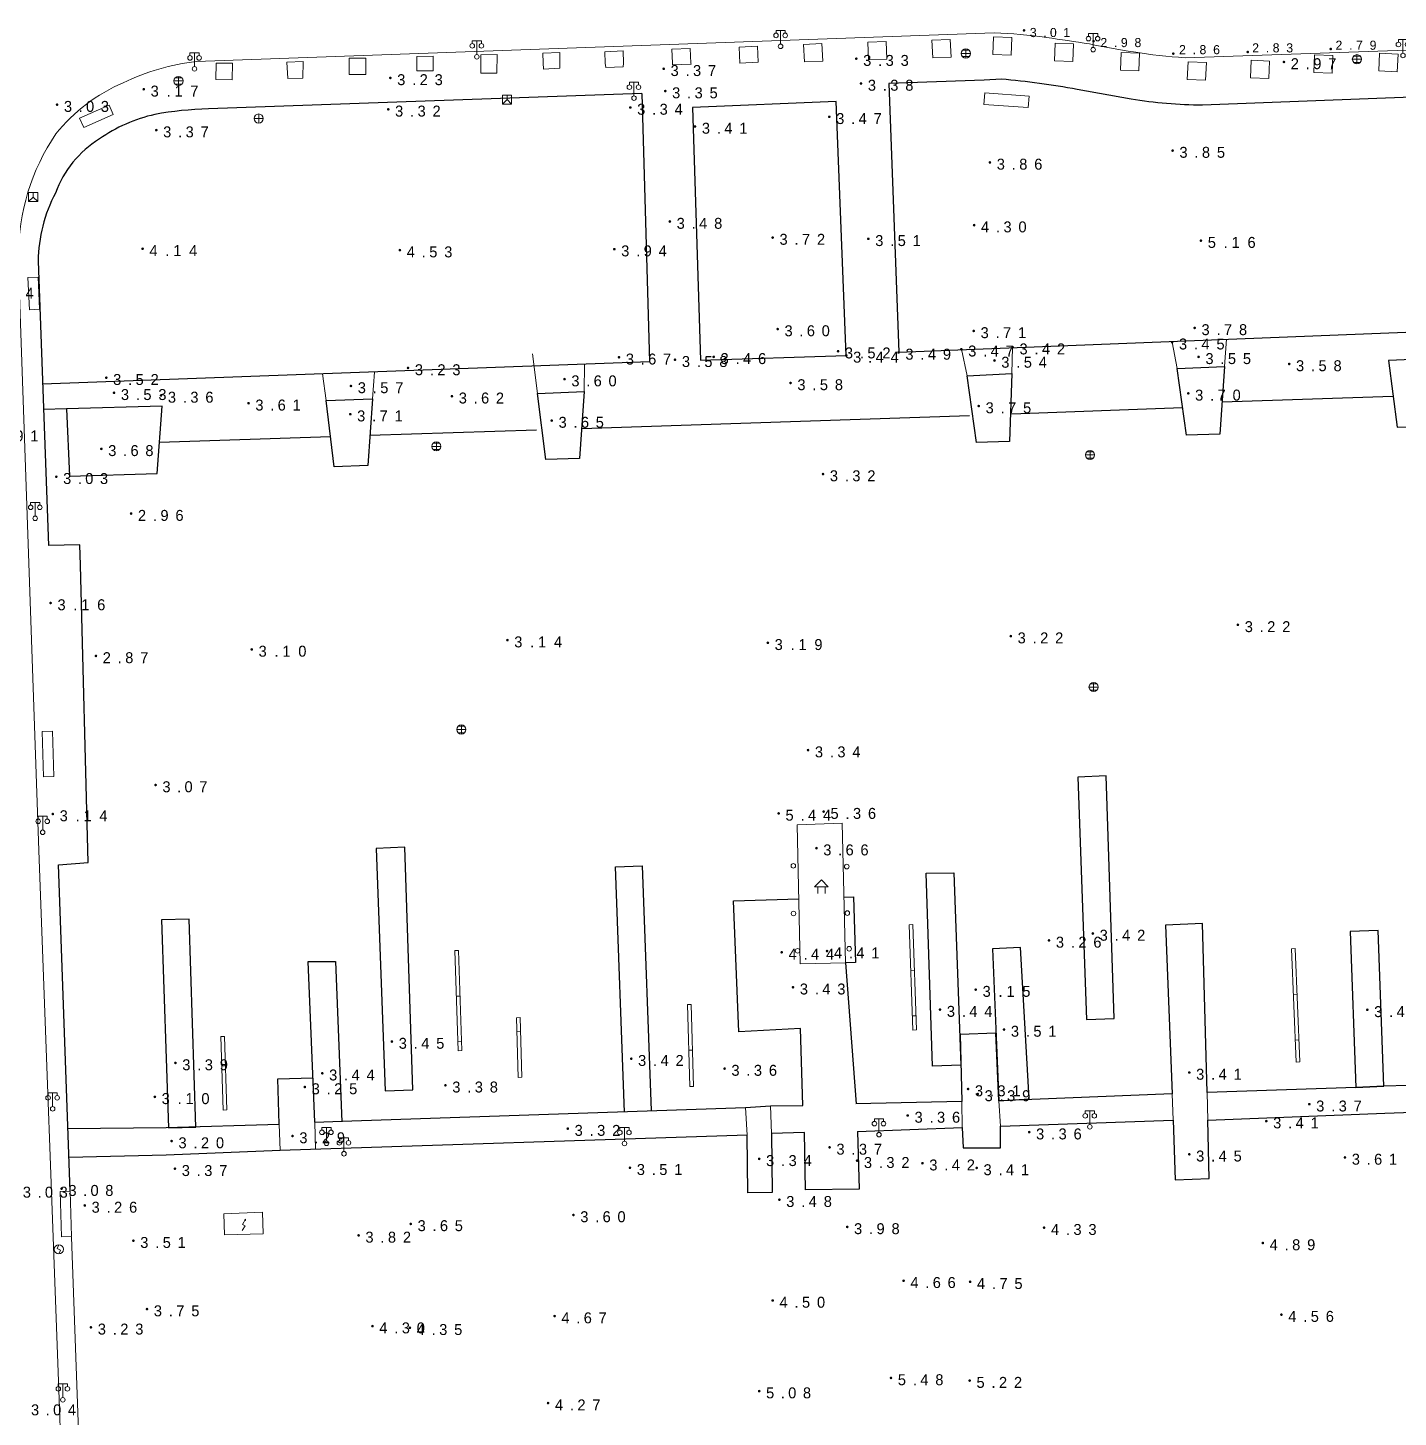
# Model space of a CAD drawing. Header units: metres. Extents: x 342272 to 345188, y 671156 to 672490.
# Drawn here: x 343000.5 to 343150.7, y 671534.8 to 671687.1 of the extents above; entities that cross this region are included whole.
import ezdxf

# ---------------------------------------------------------------- set-up
doc = ezdxf.new("R2010")
doc.units = ezdxf.units.M
doc.header["$LTSCALE"] = 0.5
doc.header["$MEASUREMENT"] = 0
doc.layers.add('00-地形', color=251, linetype='Continuous')
doc.layers.add('00-现状标高', color=2, linetype='Continuous', lineweight=0, plot=False)
for name, color, linetype, lineweight in [('公共设施纪念物', 8, 'Continuous', 0), ('地貌土质', 30, 'Continuous', 0), ('通讯及其他管线设施', 252, 'Continuous', 0)]:
    doc.layers.add(name, color=color, linetype=linetype, lineweight=lineweight)
doc.styles.add('正等线体2.0', font='MCS_Chinese1.shx', dxfattribs={"height": 2, "bigfont": 'MCS_Chinese1big.shx'})
doc.styles.add('正等线体2.4', font='MCS_Chinese1.shx', dxfattribs={"height": 2.4, "bigfont": 'MCS_Chinese1big.shx'})

# ---------------------------------------------------------------- blocks, each defined once
blk = doc.blocks.new('155210')
at = {"layer": '公共设施纪念物', "linetype": 'Continuous', "lineweight": 0}
for p, q in [((-1, 2.9), (-1, 3.5)), ((-1, 3.5), (1, 3.5)), ((0, 0.5), (0, 3.5)), ((1, 3.5), (1, 2.9))]:
    blk.add_line(p, q, dxfattribs=at)
for centre in [(-1, 2.4), (0, 0), (1, 2.4)]:
    blk.add_circle(centre, 0.5, dxfattribs=at)
blk = doc.blocks.new('174201_2')
at = {"layer": '通讯及其他管线设施', "linetype": 'Continuous', "lineweight": 0}
for p, q in [((-1, 0), (1, 0)), ((-0.7, 0.7), (0.7, 0.7)), ((0, -1), (0, 1)), ((-0.7, -0.7), (0.7, -0.7))]:
    blk.add_line(p, q, dxfattribs=at)
blk.add_circle((0, 0), 1, dxfattribs=at)
blk = doc.blocks.new('156602')
at = {"layer": '公共设施纪念物', "lineweight": 0}
for p, q in [((0, 3), (-1.5, 1.5)), ((-1.5, 1.5), (1.5, 1.5)), ((-0.8, 1.5), (-0.8, 0)), ((1.5, 1.5), (0, 3)), ((0.8, 1.5), (0.8, 0))]:
    blk.add_line(p, q, dxfattribs=at)
blk = doc.blocks.new('174201')
at = {"layer": '通讯及其他管线设施', "linetype": 'Continuous', "lineweight": 0}
for p, q in [((-1, 0), (1, 0)), ((-0.7, 0.7), (0.7, 0.7)), ((0, -1), (0, 1)), ((-0.7, -0.7), (0.7, -0.7))]:
    blk.add_line(p, q, dxfattribs=at)
blk.add_circle((0, 0), 1, dxfattribs=at)
blk = doc.blocks.new('155210_2')
at = {"layer": '公共设施纪念物', "color": 9, "linetype": 'Continuous', "lineweight": 0}
for p, q in [((-1, 2.9), (-1, 3.5)), ((-1, 3.5), (1, 3.5)), ((0, 0.5), (0, 3.5)), ((1, 3.5), (1, 2.9))]:
    blk.add_line(p, q, dxfattribs=at)
for centre in [(-1, 2.4), (0, 0), (1, 2.4)]:
    blk.add_circle(centre, 0.5, dxfattribs=at)
blk = doc.blocks.new('174602')
at = {"layer": '通讯及其他管线设施', "lineweight": 0}
for p, q in [((-1, 1), (-1, -1)), ((1, 1), (-1, 1)), ((-1, -1), (0, 0)), ((0, 0), (0, 1)), ((0, 0), (1, -1)), ((1, -1), (1, 1)), ((-1, -1), (1, -1))]:
    blk.add_line(p, q, dxfattribs=at)
blk = doc.blocks.new('174200')
at = {"layer": '通讯及其他管线设施', "lineweight": 0}
for p, q in [((-1, 0), (1, 0)), ((0, 1), (0, -1))]:
    blk.add_line(p, q, dxfattribs=at)
blk.add_circle((0, 0), 1, dxfattribs=at)
blk = doc.blocks.new('174700')
at = {"layer": '通讯及其他管线设施', "linetype": 'Continuous', "lineweight": 0}
for p, q in [((0, 1), (-0.38, 0.18)), ((-0.38, 0.18), (0.38, -0.18)), ((0, -1), (0.38, -0.18))]:
    blk.add_line(p, q, dxfattribs=at)
blk.add_circle((0, 0), 1, dxfattribs=at)
blk = doc.blocks.new('213400_5')
at = {"layer": '地貌土质', "linetype": 'Continuous', "lineweight": 0}
h = blk.add_hatch(color=30, dxfattribs=at)
edge = h.paths.add_edge_path()
edge.add_arc((0, 0), 0.3, 0, 360)

msp = doc.modelspace()

# ---------------------------------------------------------------- linework, layer by layer
at = {"layer": '00-地形', "lineweight": -3}
for p, q in [((343103.68, 671644.56), (343061.17, 671643.14)), ((343056.21, 671642.98), (343037.97, 671642.39)), ((343033.64, 671642.25), (343014.89, 671641.64))]:
    msp.add_line(p, q, dxfattribs=at)
at = {"layer": '00-地形', "linetype": 'Continuous', "lineweight": 0}
for p, q in [((343097.05, 671588.79), (343097.45, 671588.8)), ((343047.27, 671585.96), (343047.67, 671585.98)), ((343138.98, 671586.15), (343139.38, 671586.17)), ((343097.63, 671583.81), (343097.23, 671583.79)), ((343047.84, 671580.98), (343047.44, 671580.96)), ((343072.77, 671580.04), (343073.17, 671580.05)), ((343139.57, 671581.17), (343139.17, 671581.16)), ((343054.42, 671578.61), (343054.02, 671578.59)), ((343097.82, 671578.81), (343097.42, 671578.8)), ((343054.07, 671577.07), (343054.47, 671577.08)), ((343097.47, 671577.25), (343097.87, 671577.26)), ((343022.02, 671576.55), (343021.62, 671576.54)), ((343048, 671575.98), (343047.6, 671575.97)), ((343139.77, 671576.18), (343139.37, 671576.16)), ((343047.63, 671574.99), (343048.03, 671575)), ((343073.31, 671575.05), (343072.91, 671575.04)), ((343021.71, 671573.48), (343022.11, 671573.49)), ((343139.46, 671573.74), (343139.86, 671573.76)), ((343054.61, 671572.08), (343054.21, 671572.07)), ((343073.03, 671571.05), (343073.42, 671571.06)), ((343022.27, 671568.5), (343021.87, 671568.48)), ((343026.19, 671557.31), (343021.95, 671557.12)), ((343021.95, 671557.12), (343022.01, 671554.82)), ((343026.26, 671554.94), (343026.19, 671557.31)), ((343023.97, 671555.29), (343024.29, 671555.8)), ((343024, 671555.93), (343024.33, 671556.52)), ((343024, 671555.93), (343024.29, 671555.8)), ((343022.01, 671554.82), (343026.26, 671554.94))]:
    msp.add_line(p, q, dxfattribs=at)
at = {"layer": '00-地形', "linetype": 'Continuous', "lineweight": 13, "flags": 128}
for points in [[(343187.48, 671685.84), (343127.3, 671683.79, -0.028917), (343121.66, 671684.43, -0.017283), (343116.81, 671685.29, 0.006464), (343112.1, 671686, 0.028877), (343106.37, 671686.52), (343018.93, 671683.38)], [(343018.93, 671683.38, 0.084466), (343010.93, 671681.04, 0.124134), (343003.54, 671675.44, 0.149181), (342999.43, 671662.02), (343001.68, 671596.93), (343003.9, 671536.8), (343005.2, 671499.98)]]:
    msp.add_lwpolyline(points, format="xyb", dxfattribs=at)
for points in [[(343080.52, 671683.3), (343080.43, 671685.05), (343078.42, 671684.95), (343078.51, 671683.17)], [(343085.58, 671683.32), (343087.59, 671683.42), (343087.49, 671685.35), (343085.48, 671685.25), (343085.58, 671683.32)], [(343092.61, 671683.54), (343094.62, 671683.64), (343094.53, 671685.57), (343092.52, 671685.48), (343092.61, 671683.54)], [(343099.65, 671683.77), (343101.66, 671683.86), (343101.57, 671685.79), (343099.56, 671685.7), (343099.65, 671683.77)], [(343106.22, 671684.15), (343108.23, 671684.06), (343108.32, 671685.99), (343106.31, 671686.08), (343106.22, 671684.15)], [(343112.98, 671683.46), (343114.99, 671683.37), (343115.07, 671685.3), (343113.06, 671685.39), (343112.98, 671683.46)], [(343035.67, 671683.66), (343035.67, 671681.94), (343037.51, 671681.93), (343037.5, 671683.72), (343035.68, 671683.74), (343035.67, 671683.66)], [(343043.1, 671683.93), (343043.1, 671682.34), (343044.89, 671682.33), (343044.89, 671683.94), (343043.1, 671683.92)], [(343050.1, 671684.11), (343050.12, 671682.11), (343051.88, 671682.1), (343051.9, 671684.14), (343050.1, 671684.11)], [(343058.76, 671683.29), (343058.77, 671684.36), (343056.91, 671684.27), (343056.96, 671683.21)], [(343065.77, 671683.19), (343065.71, 671684.54), (343063.7, 671684.44), (343063.76, 671683.2)], [(343073.15, 671683.18), (343073.07, 671684.8), (343071.06, 671684.71), (343071.13, 671683.18)], [(343120.23, 671682.43), (343122.24, 671682.34), (343122.32, 671684.27), (343120.31, 671684.36), (343120.23, 671682.43)], [(343134.47, 671681.58), (343136.49, 671681.49), (343136.57, 671683.42), (343134.56, 671683.51), (343134.47, 671681.58)], [(343141.41, 671682.17), (343143.42, 671682.08), (343143.51, 671684.01), (343141.5, 671684.1), (343141.41, 671682.17)], [(343148.54, 671682.34), (343150.55, 671682.25), (343150.64, 671684.18), (343148.62, 671684.27), (343148.54, 671682.34)], [(343021.12, 671683.18), (343021.09, 671681.4), (343022.87, 671681.37), (343022.89, 671683.18), (343021.11, 671683.18)], [(343028.85, 671683.31), (343028.95, 671681.52), (343030.61, 671681.56), (343030.63, 671683.36), (343028.85, 671683.31)], [(343056.96, 671683.21), (343056.99, 671682.54), (343058.79, 671682.63), (343058.76, 671683.29)], [(343063.76, 671683.2), (343063.8, 671682.71), (343065.73, 671682.79), (343065.77, 671683.19)], [(343071.13, 671683.18), (343071.14, 671683.01), (343073.16, 671683.07), (343073.15, 671683.18)], [(343078.51, 671683.17), (343080.52, 671683.3)], [(343127.54, 671681.41), (343129.55, 671681.32), (343129.63, 671683.25), (343127.62, 671683.34), (343127.54, 671681.41)], [(343005.25, 671554.55), (343007.28, 671498.9)]]:
    msp.add_lwpolyline(points, dxfattribs=at)
at = {"layer": '00-地形', "lineweight": -3, "flags": 128}
for points in [[(343159.95, 671651.05), (343158.83, 671679.73), (343129.2, 671678.59, -0.043009), (343121.39, 671679.26), (343115.46, 671680.31, 0.022717), (343107.17, 671681.44), (343105.29, 671681.32), (343094.84, 671680.95), (343095.94, 671651.51)], [(343067.77, 671679.85), (343020.27, 671678.17, 0.040146), (343014.38, 671677.57, 0.09682), (343008.31, 671674.88, 0.168097), (343003.5, 671668.96, 0.122062), (343001.61, 671661.5), (343002.73, 671630.33)]]:
    msp.add_lwpolyline(points, format="xyb", dxfattribs=at)
for points in [[(343067.77, 671679.85), (343068.61, 671650.45), (343002.09, 671648.02)], [(343089.05, 671678.98), (343073.31, 671678.34), (343074.2, 671650.65), (343090.17, 671651.17), (343089.05, 671678.98)], [(343095.94, 671651.51), (343159.83, 671654.06)], [(343131.63, 671649.97), (343131.1, 671642.54), (343127.47, 671642.44), (343126.45, 671649.74), (343131.63, 671649.97)], [(343149.61, 671650.61), (343150.56, 671643.3), (343159.52, 671643.61), (343159.95, 671651.05), (343149.61, 671650.61)], [(343108.3, 671649.17), (343108.07, 671641.74), (343104.43, 671641.64), (343103.42, 671648.94), (343108.3, 671649.17)], [(343056.33, 671647.01), (343061.43, 671647.2), (343060.92, 671639.89), (343057.23, 671639.76), (343056.33, 671647.01)], [(343004.71, 671645.33), (343002.19, 671645.26)], [(343004.71, 671645.33), (343005.05, 671637.92), (343014.64, 671638.23), (343015.18, 671645.61), (343004.71, 671645.33)], [(343033.15, 671646.22), (343038.25, 671646.41), (343037.74, 671639.1), (343034.05, 671638.96), (343033.15, 671646.22)], [(343127.02, 671645.42), (343108.31, 671644.72)], [(343150.06, 671646.67), (343131.36, 671646.05)], [(343159.52, 671643.61), (343159.91, 671635.79), (343168.88, 671636.02), (343169.89, 671601.16), (343161.02, 671600.85), (343162.42, 671577.55), (343162.05, 671577.62), (343162.42, 671571.48), (343149.07, 671571.12), (343146.01, 671570.95), (343129.71, 671570.41), (343129.2, 671588.93), (343125.17, 671588.76), (343125.88, 671570.27), (343106.87, 671569.51), (343106.55, 671576.9), (343102.64, 671576.76), (343102.82, 671569.41), (343091.23, 671569.15)], [(343005.11, 671559.6), (343003.85, 671595.37), (343007.09, 671595.61), (343006.23, 671628.17), (343006.17, 671630.42), (343002.73, 671630.33)], [(343119.54, 671578.5), (343118.66, 671605.09), (343115.53, 671604.95), (343116.49, 671578.39), (343119.54, 671578.5)], [(343042.67, 671570.7), (343041.79, 671597.29), (343038.66, 671597.15), (343039.62, 671570.59), (343042.67, 671570.7)], [(343065.86, 671568.26), (343064.86, 671595.12), (343067.79, 671595.23), (343068.79, 671568.44)], [(343099.63, 671573.31), (343098.91, 671594.45), (343101.97, 671594.48), (343102.74, 671573.4), (343099.63, 671573.31)], [(343031.91, 671567.15), (343034.89, 671567.26), (343079.12, 671568.78), (343081.88, 671568.95), (343085.4, 671568.97), (343085.14, 671577.42), (343078.39, 671577.06), (343077.82, 671591.4), (343084.98, 671591.63)], [(343089.93, 671591.8), (343090.95, 671591.83), (343091.18, 671584.67), (343090.1, 671584.63), (343091.25, 671569.17)], [(343018.14, 671589.41), (343015.13, 671589.33), (343015.88, 671566.52), (343018.89, 671566.62), (343018.14, 671589.41)], [(343149.07, 671571.12), (343148.45, 671588.17), (343145.39, 671588.06), (343146.01, 671570.95), (343149.07, 671571.12)], [(343109.28, 671586.3), (343106.21, 671586.15), (343106.87, 671569.51), (343110.2, 671569.71), (343109.28, 671586.3)], [(343031.91, 671567.15), (343031.21, 671584.75), (343034.19, 671584.78), (343034.89, 671567.19)], [(343004.87, 671566.47), (343015.65, 671566.57), (343028.01, 671566.93), (343027.86, 671571.9), (343031.72, 671572.01)], [(343091.39, 671566.15), (343102.87, 671566.58), (343102.97, 671564.34), (343107.08, 671564.33), (343107.08, 671566.73), (343126.01, 671567.37), (343126.23, 671560.85), (343129.94, 671560.97), (343129.8, 671567.36), (343149.19, 671568.14), (343162.54, 671568.62), (343162.77, 671562.15), (343175.03, 671562.58), (343174.69, 671572.01), (343180.09, 671572.18)], [(343091.39, 671566.15), (343091.58, 671559.82), (343085.69, 671559.76), (343085.59, 671566.03), (343081.97, 671565.9), (343082.05, 671559.45), (343079.39, 671559.42), (343079.32, 671565.74), (343028.14, 671564.04), (343015.64, 671563.54), (343004.98, 671563.28)]]:
    msp.add_lwpolyline(points, dxfattribs=at)
at = {"layer": '00-地形', "linetype": 'Continuous', "lineweight": 0, "flags": 128}
for points in [[(343131.63, 671649.97), (343131.84, 671652.95)], [(343102.78, 671651.84), (343103.42, 671648.94)], [(343108.4, 671652.07), (343108.3, 671649.17)], [(343125.88, 671652.61), (343126.45, 671649.74)], [(343056.33, 671647.01), (343055.79, 671651.35)], [(343061.47, 671650.21), (343061.43, 671647.2)], [(343033.15, 671646.22), (343032.78, 671649.14)], [(343038.25, 671646.41), (343038.45, 671649.35)], [(343097.05, 671588.79), (343097.47, 671577.25)], [(343097.45, 671588.8), (343097.87, 671577.26)], [(343047.27, 671585.96), (343047.63, 671574.99)], [(343047.67, 671585.98), (343048.03, 671575)], [(343138.98, 671586.15), (343139.46, 671573.74)], [(343139.38, 671586.17), (343139.86, 671573.76)], [(343072.77, 671580.04), (343073.03, 671571.05)], [(343073.17, 671580.05), (343073.42, 671571.06)], [(343054.21, 671572.07), (343054.02, 671578.59)], [(343054.61, 671572.08), (343054.42, 671578.61)], [(343021.87, 671568.48), (343021.62, 671576.54)], [(343022.27, 671568.5), (343022.02, 671576.55)], [(343102.82, 671569.41), (343102.87, 671566.58)], [(343106.87, 671569.51), (343107.08, 671566.73)], [(343125.88, 671570.27), (343126.01, 671567.37)], [(343129.71, 671570.41), (343129.8, 671567.36)], [(343079.12, 671568.78), (343079.32, 671565.74)], [(343081.88, 671568.95), (343081.97, 671565.9)], [(343028.01, 671566.93), (343028.14, 671564.04)], [(343031.91, 671567.15), (343032.01, 671564.17)]]:
    msp.add_lwpolyline(points, dxfattribs=at)
at = {"layer": '00-地形', "linetype": 'Continuous', "lineweight": 0}
for centre in [(343084.37, 671595.24), (343090.22, 671595.16), (343084.38, 671590.02), (343090.29, 671590.07), (343084.83, 671585.93), (343090.49, 671586.16)]:
    msp.add_circle(centre, 0.25, dxfattribs=at)
msp.add_solid([(343024.37, 671556.59), (343024.37, 671556.32), (343024.15, 671556.44)], dxfattribs=at)
at = {"layer": '公共设施纪念物', "color": 6, "linetype": 'Continuous', "lineweight": 0, "flags": 128}
msp.add_lwpolyline([(343084.8, 671599.72), (343085.13, 671584.5), (343090.1, 671584.63), (343089.73, 671599.91), (343084.8, 671599.72)], dxfattribs=at)
at = {"layer": '通讯及其他管线设施', "linetype": 'Continuous', "lineweight": 0, "flags": 128}
for points in [[(343110.2, 671679.59), (343105.34, 671679.93), (343105.26, 671678.67), (343110.11, 671678.33), (343110.2, 671679.59)], [(343006.15, 671677.18), (343009.38, 671678.58), (343009.82, 671677.55), (343006.6, 671676.15), (343006.15, 671677.18)], [(343000.64, 671656.18), (343000.48, 671659.69), (343001.6, 671659.74), (343001.76, 671656.23), (343000.64, 671656.18)], [(343002.2, 671604.99), (343002.06, 671609.95), (343003.18, 671609.99), (343003.33, 671605.03), (343002.2, 671604.99)], [(343004.17, 671554.59), (343004.03, 671559.57), (343005.11, 671559.6), (343005.25, 671554.62), (343004.17, 671554.59)]]:
    msp.add_lwpolyline(points, close=True, dxfattribs=at)

# ---------------------------------------------------------------- block references
at = {"layer": '00-现状标高', "color": 30, "linetype": 'Continuous', "lineweight": 0, "xscale": 0.5, "yscale": 0.5, "zscale": 0.5}
for p in [(343109.65, 671686.78), (343117.27, 671685.6), (343091.27, 671683.68), (343126.01, 671684.23), (343134.17, 671684.41), (343138.13, 671683.32), (343143.26, 671684.74), (343070.16, 671682.57), (343013.18, 671680.33), (343040.2, 671681.57), (343091.78, 671680.96), (343070.33, 671680.13), (343003.68, 671678.64), (343039.97, 671678.13), (343066.5, 671678.33), (343088.31, 671677.31), (343014.55, 671675.85), (343073.59, 671676.25), (343125.93, 671673.61), (343105.91, 671672.31), (343070.83, 671665.84), (343104.18, 671665.44), (343082.1, 671664.08), (343092.59, 671663.94), (343129.04, 671663.74), (343013.05, 671662.85), (343041.25, 671662.7), (343064.75, 671662.81), (343082.65, 671654.06), (343104.14, 671653.85), (343128.35, 671654.18), (343089.27, 671651.63), (343095.9, 671651.49), (343102.78, 671651.84), (343108.4, 671652.07), (343125.88, 671652.61), (343042.14, 671649.8), (343065.26, 671650.96), (343071.4, 671650.69), (343075.64, 671651.01), (343090.17, 671651.17), (343106.41, 671650.61), (343128.78, 671651.01), (343138.71, 671650.23), (343009.07, 671648.72), (343059.29, 671648.57), (343009.92, 671647.07), (343015.07, 671646.78), (343035.88, 671647.82), (343084.06, 671648.15), (343127.65, 671647.01), (343024.66, 671645.93), (343046.95, 671646.7), (343104.69, 671645.62), (343035.81, 671644.73), (343057.89, 671644.03), (343008.53, 671640.93), (343003.59, 671637.87), (343087.62, 671638.17), (343011.79, 671633.84), (343002.97, 671624.04), (343133.09, 671621.65), (343053.03, 671619.97), (343081.57, 671619.68), (343108.2, 671620.41), (343007.93, 671618.24), (343025.01, 671618.95), (343085.98, 671607.92), (343014.47, 671604.1), (343087.69, 671601.18), (343003.21, 671600.92), (343082.76, 671600.99), (343086.9, 671597.18), (343117.19, 671587.83), (343088.06, 671585.91), (343112.39, 671587.07), (343083.09, 671585.77), (343084.33, 671581.94), (343104.36, 671581.68), (343100.44, 671579.49), (343147.27, 671579.47), (343107.46, 671577.31), (343040.37, 671575.99), (343016.65, 671573.65), (343066.6, 671574.11), (343032.74, 671572.52), (343076.83, 671573.03), (343127.76, 671572.6), (343030.83, 671571.01), (343046.24, 671571.2), (343103.52, 671570.79), (343014.39, 671569.93), (343104.58, 671570.25), (343140.92, 671569.13), (343096.9, 671567.89), (343059.65, 671566.45), (343110.22, 671566.07), (343136.2, 671567.27), (343016.23, 671565.09), (343029.48, 671565.64), (343080.63, 671563.14), (343088.34, 671564.4), (343127.76, 671563.64), (343144.82, 671563.29), (343016.59, 671562.06), (343066.46, 671562.16), (343091.35, 671562.94), (343098.52, 671562.66), (343104.46, 671562.14), (343004.17, 671559.87), (343082.84, 671558.66), (343006.71, 671558.03), (343060.27, 671556.99), (343042.44, 671556.01), (343090.27, 671555.68), (343111.85, 671555.6), (343012.04, 671554.17), (343036.72, 671554.75), (343135.82, 671553.92), (343096.45, 671549.78), (343103.74, 671549.67), (343013.53, 671546.68), (343082.1, 671547.62), (343038.24, 671544.81), (343058.2, 671545.91), (343137.86, 671546.07), (343007.39, 671544.68), (343042.34, 671544.63), (343095.07, 671539.13), (343103.69, 671538.85), (343080.63, 671537.69), (343057.49, 671536.38)]:
    msp.add_blockref('213400_5', p, dxfattribs=at)
at = {"layer": '公共设施纪念物', "linetype": 'Continuous', "lineweight": 0, "xscale": 0.5, "yscale": 0.5, "zscale": 0.5}
for p in [(343082.97, 671685.03), (343049.68, 671683.88), (343151.18, 671684.03), (343066.9, 671679.36)]:
    msp.add_blockref('155210', p, dxfattribs=at)
at = {"layer": '公共设施纪念物', "color": 6, "linetype": 'Continuous', "lineweight": 0, "xscale": 0.5, "yscale": 0.5, "zscale": 0.5}
for name, p in [('155210_2', (343117.22, 671684.67)), ('155210_2', (343018.74, 671682.56)), ('155210_2', (343001.28, 671633.32)), ('155210_2', (343002.1, 671598.92)), ('156602', (343087.45, 671592.2)), ('155210_2', (343003.19, 671568.62)), ('155210_2', (343116.86, 671566.65)), ('155210_2', (343033.2, 671564.84)), ('155210_2', (343065.86, 671564.82)), ('155210_2', (343093.75, 671565.79)), ('155210_2', (343035.12, 671563.7)), ('155210_2', (343004.31, 671536.74))]:
    msp.add_blockref(name, p, dxfattribs=at)
at = {"layer": '通讯及其他管线设施', "linetype": 'Continuous', "lineweight": 0, "xscale": 0.5, "yscale": 0.5, "zscale": 0.5}
for p in [(343103.27, 671684.25), (343146.13, 671683.62)]:
    msp.add_blockref('174201_2', p, dxfattribs=at)
at = {"layer": '通讯及其他管线设施', "color": 4, "linetype": 'Continuous', "lineweight": 0, "xscale": 0.5, "yscale": 0.5, "zscale": 0.5}
for name, p in [('174201', (343016.98, 671681.24)), ('174602', (343052.99, 671679.19)), ('174200', (343025.77, 671677.12)), ('174602', (343001.06, 671668.52)), ('174201', (343045.25, 671641.2)), ('174201', (343116.88, 671640.26)), ('174201', (343117.27, 671614.83)), ('174201', (343047.99, 671610.18)), ('174700', (343003.87, 671553.23))]:
    msp.add_blockref(name, p, dxfattribs=at)

# ---------------------------------------------------------------- texts
at = {"layer": '00-现状标高', "color": 30, "linetype": 'Continuous', "lineweight": 0, "attachment_point": 4, "line_spacing_factor": 0.6}
for s, insert, char_height, style in [('\\T1.972;3.01', (343110.29, 671686.54), 1, '正等线体2.4'), ('\\T2.010;2.98', (343118.02, 671685.44), 1, '正等线体2.4'), ('\\T2.010;2.86', (343126.64, 671684.66), 1, '正等线体2.4'), ('\\T2.010;2.83', (343134.66, 671684.86), 1, '正等线体2.4'), ('\\T2.010;2.79', (343143.79, 671685.15), 1, '正等线体2.4'), ('\\T1.841;3.33', (343092.02, 671683.48), 1.2, '正等线体2.4'), ('\\T1.841;2.97', (343138.88, 671683.12), 1.2, '正等线体2.0'), ('\\T1.841;3.23', (343040.95, 671681.37), 1.2, '正等线体2.4'), ('\\T1.841;3.37', (343070.91, 671682.37), 1.2, '正等线体2.4'), ('\\T1.951;3.17', (343013.93, 671680.12), 1.2, '正等线体2.4'), ('\\T1.841;3.35', (343071.08, 671679.93), 1.2, '正等线体2.4'), ('\\T1.841;3.38', (343092.53, 671680.76), 1.2, '正等线体2.4'), ('\\T1.810;3.03', (343004.43, 671678.44), 1.2, '正等线体2.4'), ('\\T1.841;3.32', (343040.72, 671677.93), 1.2, '正等线体2.4'), ('\\T1.841;3.34', (343067.25, 671678.13), 1.2, '正等线体2.4'), ('\\T1.841;3.47', (343089.06, 671677.11), 1.2, '正等线体2.4'), ('\\T1.841;3.37', (343015.3, 671675.65), 1.2, '正等线体2.4'), ('\\T1.841;3.41', (343074.34, 671676.05), 1.2, '正等线体2.4'), ('\\T1.841;3.86', (343106.66, 671672.11), 1.2, '正等线体2.4'), ('\\T1.841;3.85', (343126.68, 671673.41), 1.2, '正等线体2.4'), ('\\T1.841;3.48', (343071.58, 671665.63), 1.2, '正等线体2.4'), ('\\T1.841;4.30', (343104.93, 671665.24), 1.2, '正等线体2.4'), ('\\T1.841;3.72', (343082.85, 671663.88), 1.2, '正等线体2.4'), ('\\T1.841;3.51', (343093.34, 671663.74), 1.2, '正等线体2.4'), ('\\T1.951;5.16', (343129.79, 671663.54), 1.2, '正等线体2.4'), ('\\T1.951;4.14', (343013.8, 671662.65), 1.2, '正等线体2.4'), ('\\T1.841;4.53', (343042, 671662.5), 1.2, '正等线体2.4'), ('\\T1.841;3.94', (343065.5, 671662.61), 1.2, '正等线体2.4'), ('\\T1.841;2.94', (342996.11, 671657.97), 1.2, '正等线体2.4'), ('\\T1.825;3.60', (343083.4, 671653.86), 1.2, '正等线体2.4'), ('\\T1.841;3.78', (343129.1, 671653.98), 1.2, '正等线体2.4'), ('\\T1.841;3.71', (343104.89, 671653.65), 1.2, '正等线体2.4'), ('\\T1.841;3.45', (343126.63, 671652.41), 1.2, '正等线体2.4'), ('\\T1.841;3.46', (343076.39, 671650.81), 1.2, '正等线体2.4'), ('\\T1.841;3.52', (343090.02, 671651.43), 1.2, '正等线体2.4'), ('\\T1.841;3.44', (343090.92, 671650.97), 1.2, '正等线体2.4'), ('\\T1.841;3.49', (343096.65, 671651.29), 1.2, '正等线体2.4'), ('\\T1.841;3.47', (343103.53, 671651.64), 1.2, '正等线体2.4'), ('\\T1.841;3.42', (343109.15, 671651.87), 1.2, '正等线体2.4'), ('\\T1.841;3.55', (343129.53, 671650.81), 1.2, '正等线体2.4'), ('\\T1.841;3.23', (343042.89, 671649.59), 1.2, '正等线体2.4'), ('\\T1.825;3.67', (343066.01, 671650.76), 1.2, '正等线体2.4'), ('\\T1.841;3.58', (343072.15, 671650.49), 1.2, '正等线体2.4'), ('\\T1.841;3.54', (343107.16, 671650.41), 1.2, '正等线体2.4'), ('\\T1.841;3.58', (343139.46, 671650.03), 1.2, '正等线体2.4'), ('\\T1.841;3.52', (343009.82, 671648.52), 1.2, '正等线体2.4'), ('\\T1.825;3.60', (343060.04, 671648.37), 1.2, '正等线体2.4'), ('\\T1.841;3.58', (343084.81, 671647.95), 1.2, '正等线体2.4'), ('\\T1.841;3.53', (343010.67, 671646.87), 1.2, '正等线体2.4'), ('\\T1.841;3.36', (343015.82, 671646.58), 1.2, '正等线体2.4'), ('\\T1.841;3.57', (343036.63, 671647.62), 1.2, '正等线体2.4'), ('\\T1.825;3.62', (343047.7, 671646.49), 1.2, '正等线体2.4'), ('\\T1.841;3.70', (343128.4, 671646.81), 1.2, '正等线体2.4'), ('\\T1.825;3.61', (343025.41, 671645.72), 1.2, '正等线体2.4'), ('\\T1.841;3.75', (343105.44, 671645.42), 1.2, '正等线体2.4'), ('\\T1.841;3.71', (343036.56, 671644.53), 1.2, '正等线体2.4'), ('\\T1.825;3.65', (343058.64, 671643.83), 1.2, '正等线体2.4'), ('\\T1.841;2.91', (342996.64, 671642.34), 1.2, '正等线体2.4'), ('\\T1.825;3.68', (343009.28, 671640.73), 1.2, '正等线体2.4'), ('\\T1.810;3.03', (343004.34, 671637.67), 1.2, '正等线体2.4'), ('\\T1.841;3.32', (343088.37, 671637.97), 1.2, '正等线体2.4'), ('\\T1.841;2.96', (343012.54, 671633.63), 1.2, '正等线体2.4'), ('\\T1.951;3.16', (343003.72, 671623.84), 1.2, '正等线体2.4'), ('\\T1.841;3.22', (343133.84, 671621.44), 1.2, '正等线体2.4'), ('\\T1.951;3.14', (343053.78, 671619.77), 1.2, '正等线体2.4'), ('\\T1.951;3.19', (343082.32, 671619.48), 1.2, '正等线体2.4'), ('\\T1.841;3.22', (343108.95, 671620.21), 1.2, '正等线体2.4'), ('\\T1.841;2.87', (343008.68, 671618.04), 1.2, '正等线体2.4'), ('\\T1.951;3.10', (343025.76, 671618.75), 1.2, '正等线体2.4'), ('\\T1.841;3.34', (343086.73, 671607.72), 1.2, '正等线体2.4'), ('\\T1.810;3.07', (343015.22, 671603.9), 1.2, '正等线体2.4'), ('\\T1.951;3.14', (343003.96, 671600.72), 1.2, '正等线体2.4'), ('\\T1.841;5.44', (343083.51, 671600.79), 1.2, '正等线体2.4'), ('\\T1.841;5.36', (343088.44, 671600.98), 1.2, '正等线体2.4'), ('\\T1.825;3.66', (343087.65, 671596.98), 1.2, '正等线体2.4'), ('\\T1.841;3.26', (343113.14, 671586.87), 1.2, '正等线体2.4'), ('\\T1.841;3.42', (343117.94, 671587.63), 1.2, '正等线体2.4'), ('\\T1.841;4.44', (343083.84, 671585.57), 1.2, '正等线体2.4'), ('\\T1.841;4.41', (343088.81, 671585.7), 1.2, '正等线体2.4'), ('\\T1.841;3.43', (343085.08, 671581.74), 1.2, '正等线体2.4'), ('\\T1.951;3.15', (343105.11, 671581.48), 1.2, '正等线体2.4'), ('\\T1.841;3.44', (343101.19, 671579.29), 1.2, '正等线体2.4'), ('\\T1.841;3.49', (343148.02, 671579.26), 1.2, '正等线体2.4'), ('\\T1.841;3.51', (343108.21, 671577.11), 1.2, '正等线体2.4'), ('\\T1.841;3.45', (343041.12, 671575.79), 1.2, '正等线体2.4'), ('\\T1.841;3.39', (343017.4, 671573.44), 1.2, '正等线体2.4'), ('\\T1.841;3.42', (343067.35, 671573.91), 1.2, '正等线体2.4'), ('\\T1.841;3.44', (343033.49, 671572.32), 1.2, '正等线体2.4'), ('\\T1.841;3.36', (343077.58, 671572.83), 1.2, '正等线体2.4'), ('\\T1.841;3.41', (343128.51, 671572.4), 1.2, '正等线体2.4'), ('\\T1.841;3.25', (343031.58, 671570.81), 1.2, '正等线体2.4'), ('\\T1.841;3.38', (343046.99, 671571), 1.2, '正等线体2.4'), ('\\T1.841;3.31', (343104.27, 671570.59), 1.2, '正等线体2.4'), ('\\T1.951;3.10', (343015.14, 671569.73), 1.2, '正等线体2.4'), ('\\T1.841;3.39', (343105.33, 671570.05), 1.2, '正等线体2.4'), ('\\T1.841;3.37', (343141.67, 671568.92), 1.2, '正等线体2.4'), ('\\T1.841;3.36', (343097.65, 671567.69), 1.2, '正等线体2.4'), ('\\T1.841;3.41', (343136.95, 671567.07), 1.2, '正等线体2.4'), ('\\T1.841;3.32', (343060.4, 671566.25), 1.2, '正等线体2.4'), ('\\T1.841;3.36', (343110.97, 671565.86), 1.2, '正等线体2.4'), ('\\T1.841;3.20', (343016.98, 671564.89), 1.2, '正等线体2.4'), ('\\T1.841;3.29', (343030.23, 671565.44), 1.2, '正等线体2.4'), ('\\T1.841;3.37', (343089.09, 671564.19), 1.2, '正等线体2.4'), ('\\T1.841;3.34', (343081.38, 671562.94), 1.2, '正等线体2.4'), ('\\T1.841;3.32', (343092.1, 671562.73), 1.2, '正等线体2.4'), ('\\T1.841;3.45', (343128.51, 671563.44), 1.2, '正等线体2.4'), ('\\T1.825;3.61', (343145.57, 671563.09), 1.2, '正等线体2.4'), ('\\T1.841;3.37', (343017.34, 671561.85), 1.2, '正等线体2.4'), ('\\T1.841;3.51', (343067.21, 671561.96), 1.2, '正等线体2.4'), ('\\T1.841;3.42', (343099.27, 671562.46), 1.2, '正等线体2.4'), ('\\T1.841;3.41', (343105.21, 671561.94), 1.2, '正等线体2.4'), ('\\T1.810;3.03', (342999.92, 671559.48), 1.2, '正等线体2.4'), ('\\T1.810;3.08', (343004.92, 671559.67), 1.2, '正等线体2.4'), ('\\T1.841;3.48', (343083.59, 671558.46), 1.2, '正等线体2.4'), ('\\T1.841;3.26', (343007.46, 671557.83), 1.2, '正等线体2.4'), ('\\T1.825;3.60', (343061.02, 671556.79), 1.2, '正等线体2.4'), ('\\T1.825;3.65', (343043.19, 671555.81), 1.2, '正等线体2.4'), ('\\T1.841;3.98', (343091.02, 671555.48), 1.2, '正等线体2.4'), ('\\T1.841;4.33', (343112.6, 671555.39), 1.2, '正等线体2.4'), ('\\T1.841;3.51', (343012.79, 671553.97), 1.2, '正等线体2.4'), ('\\T1.841;3.82', (343037.47, 671554.55), 1.2, '正等线体2.4'), ('\\T1.841;4.89', (343136.57, 671553.72), 1.2, '正等线体2.4'), ('\\T1.825;4.66', (343097.2, 671549.58), 1.2, '正等线体2.4'), ('\\T1.841;4.75', (343104.49, 671549.47), 1.2, '正等线体2.4'), ('\\T1.841;4.50', (343082.85, 671547.42), 1.2, '正等线体2.4'), ('\\T1.841;3.75', (343014.28, 671546.48), 1.2, '正等线体2.4'), ('\\T1.841;4.56', (343138.61, 671545.87), 1.2, '正等线体2.4'), ('\\T1.841;3.23', (343008.14, 671544.48), 1.2, '正等线体2.4'), ('\\T1.841;4.30', (343038.99, 671544.61), 1.2, '正等线体2.4'), ('\\T1.841;4.35', (343043.09, 671544.43), 1.2, '正等线体2.4'), ('\\T1.825;4.67', (343058.95, 671545.71), 1.2, '正等线体2.4'), ('\\T1.841;5.48', (343095.82, 671538.93), 1.2, '正等线体2.4'), ('\\T1.841;5.22', (343104.44, 671538.64), 1.2, '正等线体2.4'), ('\\T1.810;5.08', (343081.38, 671537.49), 1.2, '正等线体2.4'), ('\\T1.810;3.04', (343000.82, 671535.63), 1.2, '正等线体2.4'), ('\\T1.841;4.27', (343058.24, 671536.18), 1.2, '正等线体2.4')]:
    msp.add_mtext(s, dxfattribs=dict(at, insert=insert, char_height=char_height, style=style))

doc.saveas('drawing.dxf')
